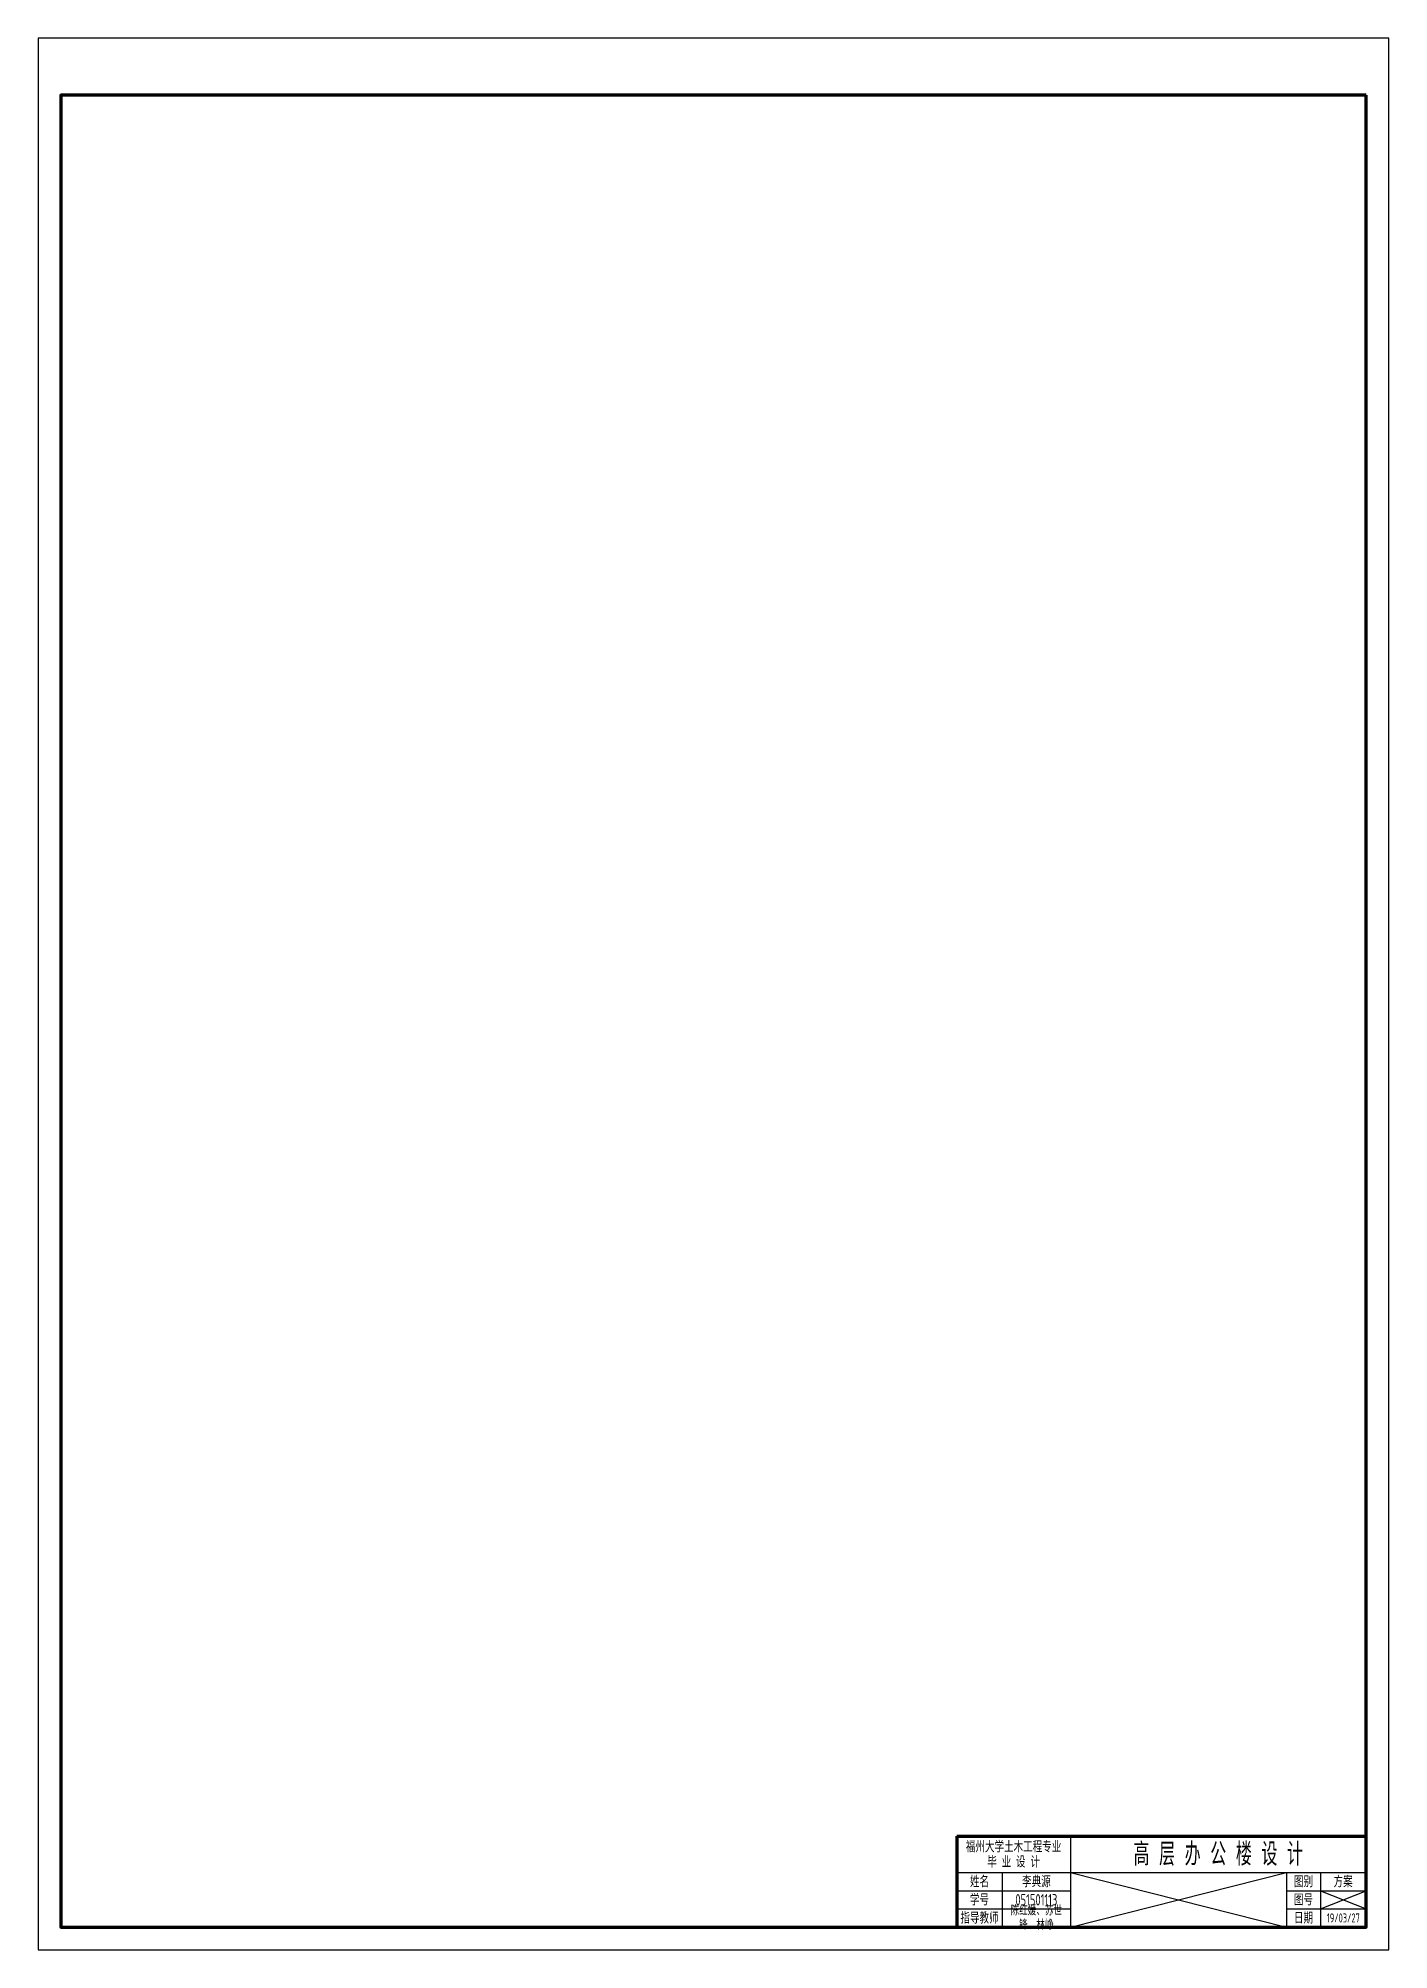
# Model space of a CAD drawing. Header units: millimetres. Extents: x 0 to 594, y 0 to 841.
import ezdxf

# ---------------------------------------------------------------- set-up
doc = ezdxf.new("R2010")
doc.units = ezdxf.units.MM
doc.layers.add('G-ANNO-TTLB', color=6, linetype='Continuous')
doc.layers.add('G-ANNO-TTLB-THIN', color=151, linetype='Continuous')
doc.layers.add('G-ANNO-TTLB-WIDE', color=214, linetype='Continuous', lineweight=100)
doc.layers.add('ignorePrint', color=150, linetype='Continuous', plot=False)
doc.styles.add('hztxt', font='tssdeng.shx', dxfattribs={"width": 0.7, "bigfont": 'hztxt.shx'})

msp = doc.modelspace()

# ---------------------------------------------------------------- linework, layer by layer
at = {"layer": 'G-ANNO-TTLB-THIN', "lineweight": 100}
for q in [(404, 10), (584, 50)]:
    msp.add_line((404, 50), q, dxfattribs=at)
at = {"layer": 'G-ANNO-TTLB-THIN'}
for p, q in [((454, 50), (454, 10)), ((404, 34), (584, 34)), ((424, 34), (424, 10)), ((549, 34), (549, 10)), ((564, 34), (564, 10)), ((404, 26), (454, 26)), ((549, 26), (584, 26)), ((404, 18), (454, 18)), ((549, 18), (584, 18))]:
    msp.add_line(p, q, dxfattribs=at)
msp.add_lwpolyline([(0, 841), (0, 0), (594, 0), (594, 841)], close=True, dxfattribs=at)
at = {"layer": 'G-ANNO-TTLB-WIDE'}
msp.add_lwpolyline([(584, 816), (10, 816), (10, 10), (584, 10)], close=True, dxfattribs=at)
at = {"layer": 'ignorePrint'}
for p, q in [((454, 10), (549, 34)), ((454, 34), (549, 10)), ((564, 18), (584, 26)), ((564, 26), (584, 18))]:
    msp.add_line(p, q, dxfattribs=at)

# ---------------------------------------------------------------- texts
at = {"insert": (519, 42), "char_height": 10, "attachment_point": 5, "style": 'hztxt'}
msp.add_mtext_dynamic_manual_height_columns('高 层 办 公 楼 设 计', width=23534.7227, gutter_width=5000, heights=[0], dxfattribs=at)
at = {"layer": 'G-ANNO-TTLB', "attachment_point": 5, "style": 'hztxt'}
for s, insert, char_height, width, line_spacing_factor in [('福州大学土木工程专业\\P毕 业 设 计', (429, 42), 5, 71.0502, 0.8), ('姓名', (414, 30), 5, 16.56, 0.938532), ('李典源', (439, 30), 5, 16.56, 0.938532), ('图别', (556.5, 30), 5, 11.04, 0.938532), ('方案', (573.92, 29.97), 5, 11.04, 0.938532), ('指导教师', (414, 14), 5, 22.08, 0.938532), ('学号', (414, 22), 5, 16.56, 0.938532), ('051501113', (439, 22), 5, 24.84, 0.938532), ('图号', (556.5, 22), 5, 11.04, 0.938532), ('日期', (556.5, 14), 5, 11.04, 0.938532), ('陈红媛、苏世锋、林峥', (439, 14), 4, 30, 0.938532), ('19/03/27', (574, 14), 4, 11.04, 0.938532)]:
    msp.add_mtext(s, dxfattribs=dict(at, insert=insert, char_height=char_height, width=width, line_spacing_factor=line_spacing_factor))

doc.saveas('drawing.dxf')
